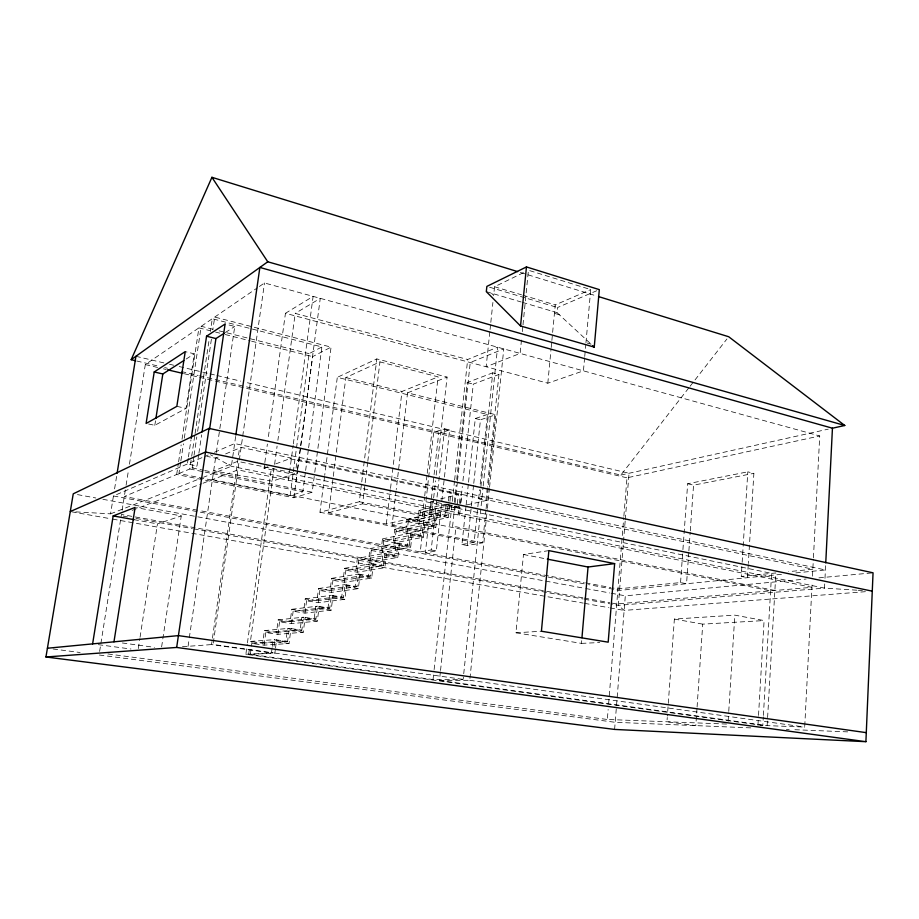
<?xml version="1.0" encoding="UTF-8"?>
<svg xmlns="http://www.w3.org/2000/svg" width="919" height="919" viewBox="0 0 919 919"><rect width="100%" height="100%" fill="white"/><g stroke="black" fill="none" stroke-linecap="round" stroke-linejoin="round"><path stroke-width="0.69" stroke-dasharray="4.59 3.45" d="M824.711 583.944L824.504 588.126L618.338 605.345L611.284 604.07M824.986 578.35L825.687 564.277M440.385 671.904L439.466 680.439L767.147 725.619L804.699 727.067L812.201 581.761M812.488 576.179L813.361 559.189M813.441 557.753L819.725 435.962L264.5 282.972L258.71 286.935M760.024 725.344L762.804 725.459L763.31 716.866M763.39 715.43L771.615 573.376L264.04 468.208L264.638 463.946M767.147 725.619L775.889 572.951L741.265 576.443L742.058 563.726M757.945 725.344L758.439 716.843M758.52 715.43L764.091 620.566L734.832 615.144L674.374 619.073L667.366 716.062M742.15 562.313L747.802 471.826L753.879 473.342L748.33 563.404M748.25 564.84L747.457 577.706L741.265 576.443M728.135 721.289L728.664 712.788M728.756 711.375L734.832 615.144M696.993 708.469L695.821 725.619L666.953 721.76L667.263 717.486M697.084 707.044L702.725 624.139L764.091 620.566M688.779 552.319L686.55 583.749L680.554 582.577L617.959 588.907L612.33 587.85M688.882 550.883L690.203 532.308M690.295 530.883L693.546 485.163L753.879 473.342M680.554 582.577L682.817 551.067M682.92 549.631L687.653 483.75L747.802 471.826M726.538 724.057L607.333 719.474L608.148 709.491M608.619 703.782L623.748 517.696M623.863 516.271L626.988 477.823L819.725 435.962M625.161 521.073L618.338 605.345L624.139 610.411L866.571 591.595M625.276 519.66L629.044 473.274L246.292 382.465M614.604 729.422L616.431 706.722M616.534 705.31L625.311 595.834L806.135 579.027M548.873 550.619L523.485 554.502L515.938 632.789L581.463 643.369L581.716 640.543M584.61 357.79L583.439 370.851L547.816 383.189L285.453 313.287L268.164 438.363M584.737 356.423L585.84 344.074M585.966 342.695L590.722 289.577L528.436 270.243L523.003 324.591L525.955 327.52M590.044 343.212L557.052 312.644L557.534 307.52L596.707 290.749M547.816 383.189L551.067 348.944M551.205 347.52L551.745 341.822M551.882 340.398L555.248 304.913L590.722 289.577M521.464 340.041L520.131 353.413L486.151 366.761L489.919 330.92M522.302 331.61L522.865 325.992M487.277 487.817L485.967 500.568L479.603 499.212L492.745 372.815L498.948 374.458L487.426 486.404M465.99 506.277L461.935 544.496L467.231 545.518L482.601 542.819L485.967 510.091M486.105 508.666L495.766 414.733L407.565 392.85L396.238 489.574M439.466 680.439L469.758 680.301L487.277 509.677M487.415 508.299L489.425 488.644M489.574 487.219L503.773 348.898L470.241 362.523L457.513 480.648M461.935 544.496L474.135 542.325L477.685 508.23M477.834 506.817L479.603 489.77M480.2 484.083L487.449 414.469L337.307 377.33L324.706 475.33M252.059 641.657L250.336 654.351L433.044 679.555L463.153 679.382L463.601 675.132M463.739 673.719L483.049 487.369M483.199 485.944L497.581 347.198L467.668 359.501L295.229 313.402L277.871 440.431M466.14 504.864L468.391 483.635M468.541 482.211L475.295 418.524L487.449 414.469M467.231 545.518L471.24 507.368M471.39 505.955L473.618 484.772M473.767 483.36L480.453 419.788L495.766 414.733M490.068 329.496L490.666 323.798M490.815 322.374L492.906 302.454M523.416 272.69L494.56 286.739L493.652 295.344L491.504 293.195M433.044 679.555L433.963 670.996M434.124 669.572L451.861 505.611L453.986 505.117M452.32 501.36L454.468 481.499M454.618 480.074L467.668 359.501M454.285 502.268L456.134 485.175M456.754 479.477L467.197 382.58L492.745 372.815M457.363 482.073L452.47 527.472L455.939 526.771L774.889 590.48M457.363 503.784L458.34 494.606L289.738 458.742M440.534 670.479L455.939 526.771M458.144 514.939L459.109 505.944M459.397 503.313L460.385 494.112M460.511 503.578L462.337 486.507M462.946 480.821L473.274 384.142L498.948 374.458M459.603 515.237L460.385 507.874L449.483 505.611L420.27 512.365L430.885 514.514L460.385 507.874M460.959 502.498L461.82 494.422M449.621 429.943L438.662 433.55L425.359 552.859L436.33 550.941L449.621 429.943L444.601 428.748L433.688 432.378L420.27 551.905L198.998 510.493M446.186 504.14L444.888 516.03L433.871 513.79L432.539 525.771L421.396 523.566L420.04 535.639L408.771 533.468L407.381 545.633L395.986 543.485L394.561 555.754L383.039 553.64L381.58 566.001L369.932 563.921L368.439 576.385L356.652 574.329L355.125 586.896L343.201 584.875L341.627 597.545L329.565 595.569L327.968 608.332L315.757 606.391L314.114 619.268L301.765 617.361L300.088 630.342L287.59 628.47L285.866 641.565L273.219 639.739L272.334 646.344M393.447 540.958L422.016 535.249L410.724 533.066L409.334 545.266L381.086 550.619L382.476 538.879L393.447 540.958L394.802 529.31L405.658 531.412L406.979 519.844L417.72 521.981L446.898 515.593L448.196 503.669M448.483 501.027L449.494 491.791M448.185 517.535L437.157 515.295L408.243 521.728L418.972 523.853L448.185 517.535L449.655 503.968M449.942 501.337L450.942 492.102M417.72 521.981L419.018 510.493L429.644 512.653L430.919 501.257L451.861 505.611M430.885 514.514L432.321 501.556M396.078 490.999L392.08 525.128L431.608 516.329L433.504 499.281M433.665 497.857L435.56 480.809M436.192 475.123L447.093 377.077L376.824 358.927L337.307 377.33M420.27 551.905L431.183 549.964L444.601 428.748M405.658 531.412L434.538 525.358L435.859 513.342L446.898 515.593M435.836 527.311L424.681 525.105L396.066 531.193L406.91 533.284L435.836 527.311L437.341 513.641M418.972 523.853L420.442 510.792M335.894 455.813L328.657 512.733L386.325 524.002L422.453 515.846L424.532 497.409M424.693 495.984L427.082 474.709M427.243 473.296L438.099 376.859L379.949 361.891L345.854 377.548L336.078 454.388M423.326 537.213L412.045 535.03L383.751 540.774L394.711 542.842L423.326 537.213L424.865 523.439M406.91 533.284L408.427 520.131M410.655 547.242L399.26 545.093L371.276 550.481L382.361 552.514L410.655 547.242L412.24 533.353M394.711 542.842L396.25 529.585M397.927 543.106L369.989 548.574L368.565 560.406L396.503 555.409L397.927 543.106L409.334 545.266M397.835 557.385L386.302 555.271L358.663 560.291L369.863 562.313L397.835 557.385L399.455 543.393M382.361 552.514L383.935 539.154M386.325 524.002L390.357 489.804M390.529 488.38L401.971 391.46L438.099 376.859M247.441 642.898L271.174 469.678L274.023 468.656L250.416 641.428L262.685 643.174L264.385 630.583L276.516 632.375L278.17 619.877L290.163 621.703L291.794 609.297L303.649 611.158L305.234 598.866L316.952 600.75L318.502 588.551L330.105 590.48L331.621 578.373L343.086 580.326L344.568 568.321L355.906 570.308L383.499 565.679L384.958 553.284L396.503 555.409M386.497 553.571L384.843 567.678L357.204 572.215L345.877 570.239L373.171 565.587M369.863 562.313L371.471 548.85M343.086 580.326L370.323 576.087L371.816 563.588L383.499 565.679M371.678 578.085L359.88 576.041L332.942 580.303L344.395 582.255L371.678 578.085L373.378 563.875M355.906 570.308L357.353 558.384L384.958 553.284M357.204 572.215L358.858 558.66M330.105 590.48L356.986 586.632L358.513 574.03L370.323 576.087M358.353 588.642L346.417 586.621L319.846 590.492L331.426 592.41L358.353 588.642L360.087 574.306M344.395 582.255L346.084 568.585M316.952 600.75L343.465 597.304L345.027 584.61L356.986 586.632M344.855 599.326L332.77 597.35L306.578 600.808L318.296 602.692L344.855 599.326L346.635 584.875M324.522 476.754L319.961 512.262L359.318 501.728L361.569 483.348M361.741 481.935L376.824 358.927M328.657 512.733L362.626 503.796L367.646 462.636M367.818 461.223L379.949 361.891M331.426 592.41L333.149 578.637M303.649 611.158L329.772 608.125L331.38 595.317L343.465 597.304M331.173 610.147L318.95 608.217L293.15 611.261L305.005 613.111L331.173 610.147L333 595.581M290.163 621.703L315.895 619.084L317.537 606.172L329.772 608.125M318.296 602.692L320.065 588.815M317.319 621.118L304.947 619.222L279.548 621.841L291.53 623.656L317.319 621.118L319.18 606.437M303.27 632.238L290.76 630.377L265.775 632.559L277.894 634.328L303.27 632.238L305.177 617.43M197.585 510.24L124.295 496.524L176.678 474.491L293.885 497.753L312.184 492.216L314.597 473.722M314.78 472.297L331.07 347.118L214.713 317.066L212.817 329.76M276.516 632.375L301.846 630.193L303.523 617.177L315.895 619.084M305.005 613.111L306.797 599.119M180.664 462.211L178.941 473.538L290.128 495.663L302.833 491.757L305.453 471.872M305.636 470.459L308.439 449.161M308.635 447.737L321.891 346.945L212.278 318.732L210.371 331.483M262.685 643.174L287.59 641.451L289.313 628.32L301.846 630.193M291.53 623.656L293.379 609.55M289.037 643.507L276.366 641.68L251.829 643.415L264.086 645.149L289.037 643.507L290.99 628.573M290.128 495.663L309.094 353.654L321.891 346.945M272.162 647.665L271.461 652.938L211.542 644.587L239.526 448.058M296.067 468.127L297.113 460.304L298.824 459.684L481.878 498.695L479.603 499.212M274.034 646.229L274.919 639.613L287.59 641.451M295.895 481.74L297.365 470.712M297.549 469.333L320.272 298.342L295.229 313.402M293.885 497.753L297.446 470.942M297.641 469.529L312.644 356.629L331.07 347.118M250.336 654.351L274.861 653.087L275.367 649.285M275.528 648.021L276.608 639.865M277.894 634.328L279.778 620.118M264.086 645.149L266.005 630.825M288.474 480.223L293.15 445.336M293.345 443.923L313.126 296.377L285.453 313.287M762.804 725.459L245.878 654.271L247.245 644.322M248.681 654.121L249.451 648.481M274.597 464.417L277.101 446.071M264.833 462.521L267.383 444.038M182.456 646.723L213.093 644.472L264.5 282.972M235.655 436.456L231.381 466.278L203.501 477.248M188.062 646.31L189.096 639.245M189.303 637.832L216.149 453.906M216.356 452.493L234.747 326.463L225.109 323.993M193.852 456.697L192.163 467.978L196.999 465.944L198.676 454.618M198.895 453.205L201.629 434.802M188.223 458.305L187.361 463.992L196.999 465.944M188.429 456.892L190.991 439.856M161.629 646.861L181.261 515.915L136.506 507.679M178.941 473.538L189.785 468.977L191.474 457.639M191.692 456.226L194.874 434.963M195.092 433.538L209.314 338.571M194.058 455.284L196.804 436.95M197.642 431.31L211.554 338.226M148.591 424.004L154.806 425.336L186.017 408.392L194.288 353.838L185.224 351.632M176.678 474.491L178.389 463.21M178.608 461.797L181.169 444.888M182.031 439.248L198.918 327.876L210.014 330.679M180.871 460.798L183.444 443.808M184.305 438.145L201.227 326.291L213.667 329.45M138.321 648.561L139.849 638.648M140.067 637.235L157.459 523.876L181.261 515.915M154.806 425.336L155.679 419.788M99.62 651.422L121.434 514.456L582.864 597.821M122.101 510.321L125.857 486.691M126.087 485.289L128.545 469.85M129.441 464.233L145.317 364.579L257.55 287.727M75.84 511.872L110.567 513.847L113.451 495.95L208.142 455.008M114.588 488.874L116.644 476.134M199.526 375.802L620.842 475.089L689.227 387.347M690.1 386.233L726.929 338.985M225.339 332.517L234.747 326.463M186.132 359.053L194.288 353.838M214.449 452.274L234.632 443.555L825.411 569.964L794.223 573.065M218.056 457.088L215.528 458.156L206.855 456.352M225.637 453.906L241.123 447.392L291.438 458.11L275.608 463.946M407.565 392.85L447.093 377.077M110.567 513.847L202.169 477.777M132.141 510.367L201.686 483.75M203.03 483.233L237.929 469.885L811.914 587.333L616.729 603.944L611.089 602.921M264.04 468.208L267.9 466.783M440.523 498.925L458.34 494.606M419.018 510.493L444.819 504.462M429.644 512.653L455.709 506.714M454.606 507.69L460.212 506.415M466.99 504.876L488.265 500.051L812.844 569.217L788.686 571.652M406.979 519.844L435.859 513.342M620.842 475.089L828.272 429.139M394.802 529.31L423.372 523.141L434.538 525.358M382.476 538.879L410.724 533.066M344.568 568.321L371.816 563.588M331.621 578.373L358.513 574.03M318.502 588.551L345.027 584.61M305.234 598.866L331.38 595.317M291.794 609.297L317.537 606.172M278.17 619.877L303.523 617.177M781.472 574.329L619.544 590.4L588.528 584.61M818.944 577.844L871.626 572.951M264.385 630.583L289.313 628.32M250.416 641.428L274.919 639.613M515.938 632.789L541.417 631.238M245.878 654.271L273.161 652.858L213.093 644.472M581.463 643.369L599.751 642.553M750.731 727.882L615.179 722.3L97.219 654.742M786.331 729.353L789.191 729.468M794.901 729.709L850.58 731.995M856.818 590.182L824.504 588.126L231.381 466.278L210.451 454.733M858.22 590.262L862.436 590.538M107.937 653.949L607.333 719.474M53.107 648.986L80.137 652.513M98.299 644.656L131.003 649.032M122.342 642.967L154.438 647.321M274.861 653.087L463.153 679.382M469.758 680.301L804.699 727.067M674.374 619.073L702.725 624.139M71.693 511.803L111.256 518.867M112.669 519.12L583.163 603.094M584.576 603.346L608.596 607.631M610.009 607.884L624.139 610.411M584.277 598.085L609.676 602.669M123.261 516.133L127.5 516.892M135.955 518.419L192.381 528.586M193.783 528.839L583.071 598.981M584.484 599.245L609.871 603.817M133.933 519.637L157.459 523.876M77.483 494.606L95.84 497.995M102.894 499.304L584.358 588.263M585.771 588.528L609.779 592.962M611.192 593.226L625.311 595.834M425.359 552.859L584.22 582.589M585.621 582.853L610.928 587.586M113.451 495.95L587.126 584.346M431.183 549.964L436.33 550.941M523.485 554.502L547.345 559.131M392.08 525.128L482.601 542.819M319.961 512.262L474.135 542.325M212.392 479.649L770.604 590.848M189.785 468.977L203.742 471.792M205.132 472.067L302.833 491.757M362.626 503.796L422.453 515.846M192.163 467.978L203.329 470.229M204.719 470.517L312.184 492.216M359.318 501.728L431.608 516.329M447.542 504.416L457.076 506.403M176.839 406.347L186.017 408.392M136.747 361.006L159.067 366.267M164.65 367.589L167.442 368.243M181.399 371.529L198.136 375.48M145.317 364.579L157.85 367.52M163.421 368.829L166.213 369.484M184.317 373.746L198.251 377.02M199.641 377.353L626.988 477.823M135.932 356.285L163.869 362.913M169.464 364.234L173.657 365.234M179.239 366.555L208.579 373.516M209.969 373.849L215.563 375.17M216.953 375.503L240.698 381.132M687.653 483.75L693.546 485.163M475.295 418.524L480.453 419.788M345.854 377.548L401.971 391.46M219.204 330.851L309.094 353.654M215.563 332.081L219.721 333.137M225.27 334.539L250.232 340.857M251.622 341.202L312.644 356.629M467.197 382.58L473.274 384.142M587.241 343.063L591.066 344.166M486.312 291.656L521.142 301.983M522.486 302.385L557.052 312.644M559.384 314.803L554.456 313.333L552.135 311.185M489.586 287.222L557.534 307.52M494.56 286.739L521.533 294.815M522.888 295.217L555.248 304.913M520.338 272.461L597.097 296.136M237.642 461.349L213.667 470.896L272.3 481.223L295.378 473.342L237.642 461.349"/><path stroke-width="1.38" d="M865.905 741.69L873.05 572.813L209.015 428.403L73.244 493.825L45.95 656.982L614.604 729.422L865.905 741.69L176.666 647.447L45.95 656.982M825.756 562.865L832.442 428.208L844.768 425.486L728.687 336.733L598.476 296.561M614.639 563.611L608.183 642.174L541.417 631.238L548.873 550.619L614.639 563.611L588.045 567.023L547.345 559.131M581.957 637.717L588.045 567.023M594.248 347.106L599.314 289.623L526.461 266.935L486.863 286.406L486.312 291.656L520.533 325.969L594.248 347.106L592.652 345.636M520.533 325.969L526.461 266.935M235.85 435.043L259.87 267.44L832.442 428.208M202.054 431.976L215.942 338.56L224.167 333.275M176.666 647.447L209.015 428.403M209.601 429.104L225.109 323.993L206.557 336.216L191.209 438.432M113.967 641.83L135.116 507.426L113.163 515.915L92.612 643.886M155.897 418.398L162.835 373.976L183.811 360.547M154.22 371.965L146.098 423.475L176.839 406.347L185.224 351.632L154.22 371.965L162.835 373.976M117.092 473.308L135.932 356.285M135.357 360.685L131.176 359.697L211.933 177.31L517.604 271.61M131.176 359.697L267.762 261.789L844.768 425.486M70.281 511.55L205.523 452.022L872.269 591.158M47.409 648.24L178.412 635.615L866.284 732.65M113.163 515.915L133.933 519.637M167.603 369.817L182.927 373.424M206.557 336.216L215.942 338.56M211.933 177.31L267.762 261.789"/></g></svg>
